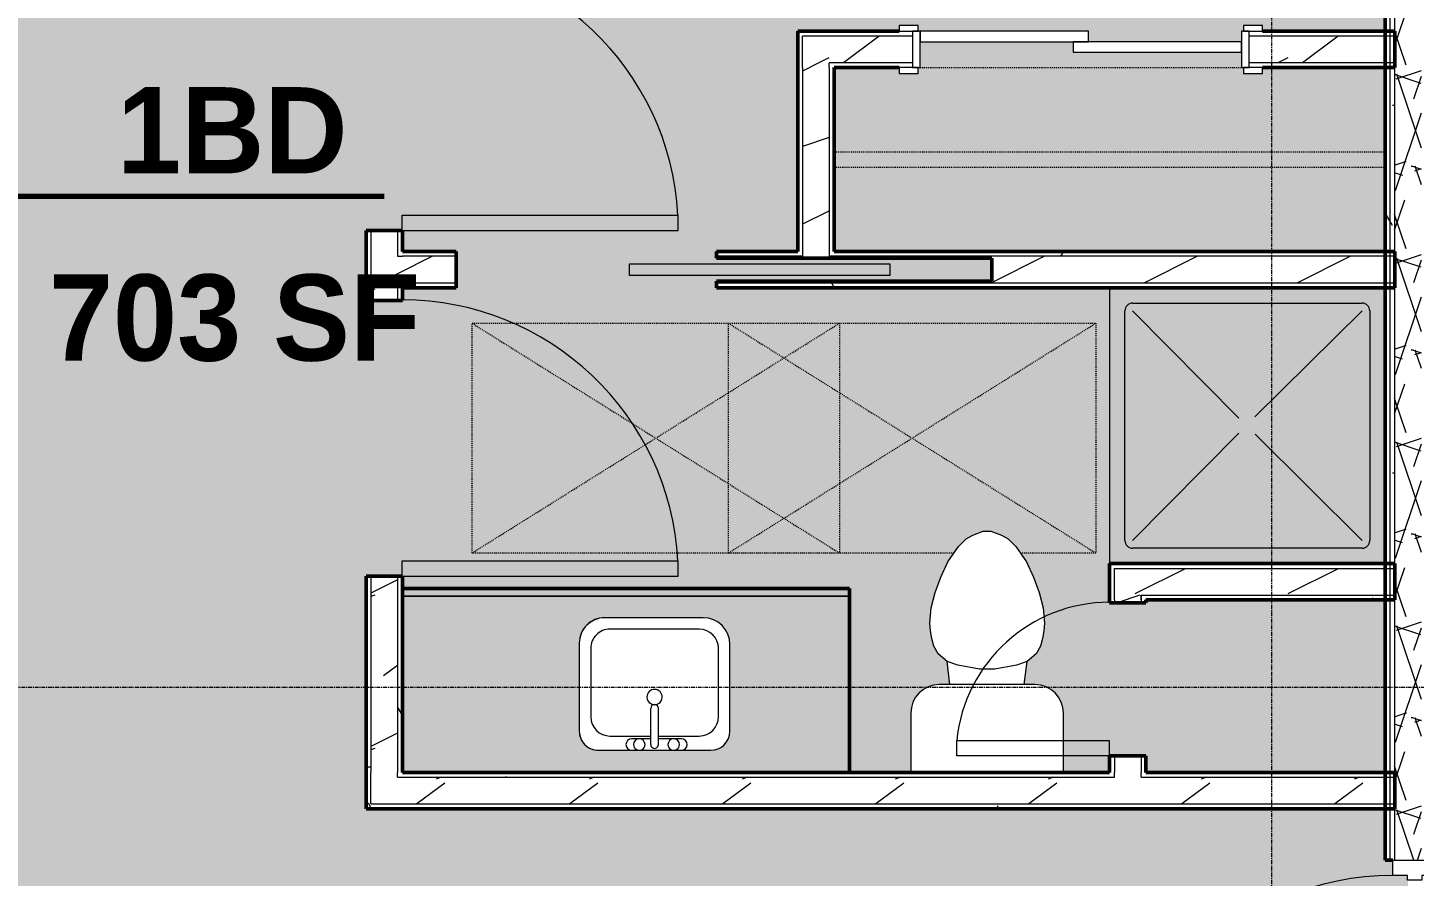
# Model space of a CAD drawing. Header units: inches. Extents: x -4294 to -464, y 9706 to 12475.
# Drawn here: x -3643.9 to -3462.7, y 11822.5 to 11933.3 of the extents above; entities that cross this region are included whole.
import ezdxf

# ---------------------------------------------------------------- set-up
doc = ezdxf.new("R2010")
doc.units = ezdxf.units.IN
doc.header["$MEASUREMENT"] = 0
doc.linetypes.add('Dash', pattern=[0.25, 0.125, -0.125])
doc.linetypes.add('Grid Line 1_2_', pattern=[0.875, 0.5, -0.125, 0.125, -0.125])
for name, color, linetype, lineweight in [('0-1', 7, 'Continuous', 5), ('0-3', 90, 'Continuous', 13), ('A-ANNO-DIMS', 211, 'Continuous', 9), ('A-ANNO-DIMS-120', 211, 'Continuous', 9), ('A-AREA-2', 170, 'Continuous', 70), ('A-AREA-IDEN', 2, 'Continuous', 9), ('A-AREA-PATT-6', 41, 'Continuous', 9), ('A-DOOR', 31, 'Continuous', 13), ('A-DOOR-1', 7, 'Continuous', 9), ('A-DOOR-2', 130, 'Continuous', 20), ('A-DOOR-8', 31, 'Continuous', 9), ('A-DOOR-9', 31, 'Continuous', 20), ('A-DOOR-FRAM', 31, 'Continuous', 20), ('A-DOOR-FRAM-1', 130, 'Continuous', 20), ('A-GENM-HDLN-1', 7, 'Dash', 9), ('A-WALL', 113, 'Continuous', 13), ('A-WALL-3', 250, 'Continuous', 50), ('A-WALL-4', 90, 'Continuous', 13), ('A-WALL-PATT-1', 7, 'Continuous', 9), ('A-WALL-PATT-2', 8, 'Continuous', 9), ('A-WALL-PATT-5', 111, 'Continuous', 9), ('I-WALL-2', 2, 'Continuous', 50), ('P-SANR-FIXT-1', 7, 'Continuous', 9), ('Q-CASE-1', 53, 'Continuous', 9), ('Q-CASE-2', 250, 'Continuous', 50), ('Q-CASE-3', 7, 'Continuous', 9), ('Q-CASE-HDLN-1', 7, 'Dash', 9), ('S-GRID-1', 1, 'Grid Line 1_2_', 9)]:
    doc.layers.add(name, color=color, linetype=linetype, lineweight=lineweight)
doc.styles.add('Century Gothic', font='ufonts.com_century-gothic.ttf', dxfattribs={"height": 11.25})
doc.styles.add('Century Gothic_B', font='GOTHICB.TTF', dxfattribs={"height": 11.25})
doc.dimstyles.new('OD__1_8__Tol__', dxfattribs={"dimscale": 12, "dimtxt": 11.746893, "dimasz": 1.25, "dimexe": 0.9375, "dimexo": 0.625, "dimgap": 0.15625, "dimtad": 1, "dimdec": 3, "dimrnd": 0.125, "dimzin": 3, "dimdsep": 46, "dimlunit": 4, "dimtxsty": 'Century Gothic', "dimblk1": 'OBLIQUE', "dimblk2": 'OBLIQUE', "dimsah": 1, "dimcen": 0.09, "dimdle": 0.9375, "dimazin": 0, "dimtfac": 1, "dimtdec": 4, "dimtix": 1, "dimtmove": 0, "dimatfit": 3, "dimfxl": 1, "dimtvp": 1, "dimtfill": 1, "dimfrac": 2, "dimtolj": 1, "dimtzin": 0, "dimarcsym": 2})
pattern_1 = [(0, (0, 0), (38.4, 9.6), [1.584, -27.216, 1.584, -27.216, -153.6]), (0, (0, 0), (38.4, 9.6), [-57.6, 1.584, -56.016, 1.584, -27.216, -67.2]), (0, (0, 0), (38.4, 9.6), [-144, 1.584, -17.616, 1.584, -46.416]), (120, (14.4, 4.8), (-27.513844, 28.4553755), [1.584, -27.216, 1.584, -27.216, -153.6]), (120, (14.4, 4.8), (-27.513844, 28.4553755), [-57.6, 1.584, -56.016, 1.584, -27.216, -67.2]), (120, (14.4, 4.8), (-27.513844, 28.4553755), [-144, 1.584, -17.616, 1.584, -46.416]), (240, (19.2, 24), (-10.886156, -38.0553755), [1.584, -27.216, 1.584, -27.216, -153.6]), (240, (19.2, 24), (-10.886156, -38.0553755), [-57.6, 1.584, -56.016, 1.584, -27.216, -67.2]), (240, (19.2, 24), (-10.886156, -38.0553755), [-144, 1.584, -17.616, 1.584, -46.416])]
pattern_2 = [(216.87, (7.997, 19.992), (59.9755286, 39.9843071), [9.996, -89.964]), (206.565, (19.992, 13.994), (-19.991807, -19.992219), [22.352, -22.352]), (198.435, (19.992, 3.998), (-39.983821, -19.991955), [12.644, -50.576])]
pattern_3 = [(161.57, (0.6, 0.6), (-4.80033747, -0.00041462), [0, -34.152, 3.792, 0]), (18.43, (-0.6, 0.6), (-4.80033747, 0.00041462), [0, -34.152, 3.792, 0]), (108.43, (0.6, 0.6), (2.39913218, -12.00105099), [11.382, -26.562]), (71.57, (-0.6, 0.6), (2.39913218, 12.00105099), [11.382, -26.562])]

# ---------------------------------------------------------------- blocks, each defined once
blk = doc.blocks.new('OD_CW_Closet - OD_CW_Closet-1929427-FLOOR PLAN - 1ST FLOOR')
at = {"layer": 'Q-CASE-HDLN-1'}
for p, q in [((0.74, -24), (0.74, 0)), ((0.74, 0), (9.24, 0)), ((11.99, 0), (53.99, 0)), ((56.74, 0), (72.74, 0)), ((72.74, 0), (72.74, -24)), ((0.74, -11), (72.74, -11)), ((0.74, -13), (72.74, -13)), ((72.74, -24), (0.74, -24))]:
    blk.add_line(p, q, dxfattribs=at)
blk = doc.blocks.new('FOLDING_SLIDING CLOSET - 42_ x 80_-1372832-FLOOR PLAN - 1ST FLOOR')
at = {"layer": 'A-DOOR-1'}
for p, q in [((-21.25, 3), (-23.75, 3)), ((-23.75, 3), (-23.75, 2.25)), ((-23.75, 2.25), (-21.25, 2.25)), ((-21.25, 2.25), (-21.25, 3)), ((23.75, 3), (21.25, 3)), ((21.25, 3), (21.25, 2.25)), ((21.25, 2.25), (23.75, 2.25)), ((23.75, 2.25), (23.75, 3)), ((-21.25, -2.5), (-23.75, -2.5)), ((-23.75, -2.5), (-23.75, -3.25)), ((-23.75, -3.25), (-21.25, -3.25)), ((-21.25, -3.25), (-21.25, -2.5)), ((23.75, -2.5), (21.25, -2.5)), ((21.25, -2.5), (21.25, -3.25)), ((21.25, -3.25), (23.75, -3.25)), ((23.75, -3.25), (23.75, -2.5))]:
    blk.add_line(p, q, dxfattribs=at)
at = {"layer": 'A-DOOR-2'}
for p, q in [((1, 2.25), (-21, 2.25)), ((-21, 2.25), (-21, 0.87)), ((1, 0.87), (1, 2.25)), ((-21, 0.87), (1, 0.87)), ((21, 0.87), (-1, 0.87)), ((-1, 0.87), (-1, -0.5)), ((21, -0.5), (21, 0.87)), ((-1, -0.5), (21, -0.5))]:
    blk.add_line(p, q, dxfattribs=at)
at = {"layer": 'A-DOOR-FRAM-1'}
for p, q in [((-21, 2.25), (-22, 2.25)), ((-22, 2.25), (-22, -2.5)), ((-21, -2.5), (-21, 2.25)), ((21, 2.25), (21, -2.5)), ((22, 2.25), (21, 2.25)), ((22, -2.5), (22, 2.25)), ((-22, -2.5), (-21, -2.5)), ((21, -2.5), (22, -2.5))]:
    blk.add_line(p, q, dxfattribs=at)
blk = doc.blocks.new('Single-Flush - 36_ x 84_-1372839-FLOOR PLAN - 1ST FLOOR')
at = {"layer": 'A-DOOR-1'}
blk.add_arc((18, 2.37), 36.07, 93.1789, 180, dxfattribs=at)
at = {"layer": 'A-DOOR-2'}
for p, q in [((16, 2.37), (16, 38.39)), ((18, 38.39), (16, 38.39)), ((18, 2.37), (18, 38.39)), ((18, 2.37), (16, 2.37))]:
    blk.add_line(p, q, dxfattribs=at)
blk = doc.blocks.new('Pocket_Door_2385 - 34_ x 80_-1722096-FLOOR PLAN - 1ST FLOOR')
at = {"layer": 'A-DOOR-2'}
for p, q in [((-39.67, -0.75), (-39.67, 0.75)), ((-39.67, 0.75), (-5.67, 0.75)), ((-5.67, 0.75), (-5.67, -0.75)), ((-5.67, -0.75), (-39.67, -0.75))]:
    blk.add_line(p, q, dxfattribs=at)
blk = doc.blocks.new('M_Sink Vanity-Square - 500 x 440mm-1352614-FLOOR PLAN - 1ST FLOOR')
at = {"layer": 'P-SANR-FIXT-1'}
for p, q in [((7.96, 7.09), (-6.72, 7.09)), ((7.96, 7.09), (-6.72, 7.09)), ((3.62, 7.09), (-2.88, 7.09)), ((-2.88, 5.59), (0.12, 5.59)), ((0.12, 6.33), (0.12, 1.59)), ((1.12, 6.33), (1.12, 1.59)), ((1.12, 5.59), (3.62, 5.59)), ((-9.22, 4.59), (-9.22, -6.73)), ((-9.22, 4.59), (-9.22, -6.73)), ((0.12, 5.22), (-5.22, 5.22)), ((6.46, 5.22), (1.12, 5.22)), ((10.46, -6.91), (10.46, 4.59)), ((10.46, -6.91), (10.46, 4.59)), ((-7.72, 2.72), (-7.72, -6.23)), ((8.96, -6.23), (8.96, 2.72)), ((-5.22, -8.73), (6.46, -8.73)), ((-5.72, -10.23), (7.14, -10.23)), ((-5.72, -10.23), (7.14, -10.23))]:
    blk.add_line(p, q, dxfattribs=at)
for centre, radius, start, end in [((-6.72, 4.59), 2.5, 90, 180), ((-6.72, 4.59), 2.5, 90, 180), ((-2.88, 6.34), 0.75, 90, 270), ((-1.88, 6.34), 0.75, 360, 180), ((-1.88, 6.34), 0.75, 180, 0), ((0.62, 6.33), 0.5, 360, 180), ((2.62, 6.34), 0.75, 360, 180), ((2.62, 6.34), 0.75, 180, 360), ((3.62, 6.34), 0.75, 270, 90), ((7.96, 4.59), 2.5, 0, 90), ((7.96, 4.59), 2.5, 360, 90), ((-5.22, 2.72), 2.5, 90, 180), ((6.46, 2.72), 2.5, 0, 90), ((0.62, 0.13), 1, 360, 180), ((0.62, 0.13), 1, 180, 0), ((0.62, 1.59), 0.5, 180, 0), ((-5.72, -6.73), 3.5, 180, 270), ((-5.72, -6.73), 3.5, 180, 270), ((-5.22, -6.23), 2.5, 180, 270), ((6.46, -6.23), 2.5, 270, 0), ((7.14, -6.91), 3.32, 270, 360), ((7.14, -6.91), 3.32, 270, 0)]:
    blk.add_arc(centre, radius, start, end, dxfattribs=at)
blk = doc.blocks.new('Toilet-Domestic-3D - Toilet-Domestic-3D-V70-FLOOR PLAN - 1ST FLOOR')
at = {"layer": 'P-SANR-FIXT-1'}
for p, q in [((-3.74, 10), (-2.74, 11)), ((-2.74, 11), (-1.87, 11.5)), ((-1.87, 11.5), (-0.5, 12)), ((-0.5, 12), (0.5, 12)), ((0.5, 12), (1.87, 11.5)), ((1.87, 11.5), (2.74, 11)), ((2.74, 11), (3.74, 10)), ((-5.13, 8), (-3.74, 10)), ((3.74, 10), (5.13, 8)), ((-6.06, 6), (-5.13, 8)), ((5.13, 8), (6.06, 6)), ((-6.79, 4), (-6.06, 6)), ((6.06, 6), (6.79, 4)), ((-7.33, 1.99), (-6.79, 4)), ((6.79, 4), (7.33, 1.99)), ((-7.5, 0), (-7.33, 1.99)), ((7.33, 1.99), (7.5, 0)), ((-7.41, -1), (-7.5, 0)), ((-7.24, -2), (-7.41, -1)), ((7.41, -1), (7.24, -2)), ((7.5, 0), (7.41, -1)), ((-6.97, -3), (-7.24, -2)), ((-6.4, -4), (-6.97, -3)), ((6.97, -3), (6.4, -4)), ((7.24, -2), (6.97, -3)), ((-5.21, -5), (-6.4, -4)), ((-3.84, -5.5), (-5.21, -5)), ((-4.86, -8.02), (-5.21, -5)), ((5.21, -5), (3.84, -5.5)), ((4.86, -8.02), (5.21, -5)), ((6.4, -4), (5.21, -5)), ((-1, -6), (-3.84, -5.5)), ((1, -6), (-1, -6)), ((3.84, -5.5), (1, -6)), ((6.25, -8.02), (-6.25, -8.02)), ((-9.98, -11.75), (-9.98, -19.48)), ((9.98, -19.48), (9.98, -11.75))]:
    blk.add_line(p, q, dxfattribs=at)
for centre, start, end in [((-6.25, -11.75), 90, 180), ((6.25, -11.75), 0, 90)]:
    blk.add_arc(centre, 3.73, start, end, dxfattribs=at)
blk = doc.blocks.new('OD_CW_Base Cabinet - OD_CW_Base Cabinet-1913600-FLOOR PLAN - 1ST FLOOR')
at = {"layer": 'Q-CASE-1'}
blk.add_hatch(color=256, dxfattribs=at).paths.add_polyline_path([(35.63, -1), (59.14, -1), (59.14, 0), (0.74, 0), (0.74, -1)], flags=0)
h = blk.add_hatch(color=256, dxfattribs=at)
h.paths.add_polyline_path([(0.74, -24), (59.14, -24), (59.14, -1), (0.74, -1), (0.74, -21.13)], flags=0)
h.paths.add_polyline_path([(41.03, -21.13), (26.35, -21.13), (25.7, -21.04), (25.1, -20.79), (24.58, -20.39), (24.18, -19.88), (23.93, -19.27), (23.85, -18.63), (23.85, -7.12), (23.96, -6.26), (24.29, -5.46), (24.82, -4.77), (25.51, -4.25), (26.35, -3.91), (27.17, -3.8), (40.03, -3.8), (41.03, -3.96), (41.78, -4.27), (42.51, -4.83), (43.06, -5.55), (43.41, -6.4), (43.53, -7.3), (43.53, -18.63), (43.45, -19.27), (43.2, -19.88), (42.8, -20.39), (42.28, -20.79), (41.68, -21.04)], flags=0)
at = {"layer": 'Q-CASE-2'}
for p, q in [((0.74, 0), (59.14, 0)), ((59.14, 0), (59.14, -24))]:
    blk.add_line(p, q, dxfattribs=at)
at = {"layer": 'Q-CASE-3'}
for p, q in [((0.74, 0), (59.14, 0)), ((59.14, -1), (0.74, -1)), ((0.74, -1), (59.14, -1)), ((59.14, 0), (59.14, -1)), ((59.14, -1), (59.14, -24))]:
    blk.add_line(p, q, dxfattribs=at)
blk = doc.blocks.new('Shower Base-3D - 36_ x 36_-1586087-FLOOR PLAN - 1ST FLOOR')
at = {"layer": 'P-SANR-FIXT-1'}
for p, q in [((-18, 18), (-18, -18)), ((-16, -15), (-16, 15)), ((-15, 16), (15, 16)), ((-1.12, 1), (-15, 15)), ((0.97, 1.14), (15, 15)), ((16, 15), (16, -15)), ((-1.13, -0.98), (-15, -15)), ((1.01, -1.11), (15, -15)), ((15, -16), (-15, -16))]:
    blk.add_line(p, q, dxfattribs=at)
for centre, start, end in [((-15, 15), 90, 180), ((15, 15), 360, 90), ((-15, -15), 180, 270), ((15, -15), 270, 0)]:
    blk.add_arc(centre, 1, start, end, dxfattribs=at)
blk = doc.blocks.new('Single-Flush - CLOSET-1720256-FLOOR PLAN - 1ST FLOOR')
at = {"layer": 'A-DOOR-1'}
blk.add_arc((10, -2.38), 20.07, 180, 264.2799, dxfattribs=at)
at = {"layer": 'A-DOOR-2'}
for p, q in [((8, -2.38), (8, -22.34)), ((10, -2.38), (8, -2.38)), ((10, -2.38), (10, -22.34)), ((10, -22.34), (8, -22.34))]:
    blk.add_line(p, q, dxfattribs=at)
blk = doc.blocks.new('ADA Clearances - 30_x48_-V71-FLOOR PLAN - 1ST FLOOR')
at = {"layer": 'A-GENM-HDLN-1'}
for p, q in [((15, 24), (-15, -24)), ((-15, 24), (15, -24)), ((-15, -5.48), (-15, 24)), ((-15, 24), (15, 24)), ((15, 24), (15, -24)), ((-15, -24), (-15, -14.12)), ((15, -24), (-15, -24))]:
    blk.add_line(p, q, dxfattribs=at)
blk = doc.blocks.new('ADA Clearances - 30_x48_-1721104-FLOOR PLAN - 1ST FLOOR')
at = {"layer": 'A-GENM-HDLN-1'}
for p, q in [((15, 24), (-15, -24)), ((-15, 24), (15, -24)), ((-15, -24), (-15, 24)), ((-15, 24), (15, 24)), ((15, 24), (15, -24)), ((15, -24), (-15, -24))]:
    blk.add_line(p, q, dxfattribs=at)
blk = doc.blocks.new('CTR - 1st Phase - Unit Layouts_rvt-1-FLOOR PLAN - 1ST FLOOR')
at = {"layer": 'A-WALL-PATT-1'}
h = blk.add_hatch(dxfattribs=at)
h.set_pattern_fill('FP_3', color=256, style=0, pattern_type=2)
h.set_pattern_definition(pattern_1)
h.paths.add_polyline_path([(-3599.67, 11831.99), (-3599.05, 11831.99), (-3599.05, 11861.74), (-3599.67, 11861.74), (-3599.67, 11831.99)], flags=0)
h.paths.add_polyline_path([(-3599.67, 11897.74), (-3599.05, 11897.74), (-3599.05, 11906.88), (-3599.67, 11906.88), (-3599.67, 11900)], flags=0)
h.paths.add_polyline_path([(-3599.05, 11942.88), (-3599.05, 11962.99), (-3599.67, 11962.99), (-3599.67, 11942.88)], flags=0)
h.paths.add_polyline_path([(-3599.67, 11966.49), (-3599.05, 11966.49), (-3599.05, 11972.69), (-3599.67, 11972.69), (-3599.67, 11967.11)], flags=0)
h.paths.add_polyline_path([(-3599.67, 12034.69), (-3599.05, 12034.69), (-3599.05, 12045.94), (-3599.67, 12045.94), (-3599.67, 12036.44)], flags=0)
h.paths.add_polyline_path([(-3599.05, 12049.44), (-3599.06, 12080.06), (-3599.67, 12080.06), (-3599.67, 12049.44)], flags=0)
h = blk.add_hatch(dxfattribs=at)
h.set_pattern_fill('FP_3', color=256, style=0, pattern_type=2)
h.set_pattern_definition(pattern_1)
h.paths.add_polyline_path([(-3594.92, 11836.11), (-3594.92, 11861.74), (-3595.55, 11861.74), (-3595.55, 11836.11)], flags=0)
h.paths.add_polyline_path([(-3595.55, 11897.74), (-3594.92, 11897.74), (-3594.92, 11900), (-3595.55, 11900), (-3595.55, 11899.38)], flags=0)
h.paths.add_polyline_path([(-3595.55, 11903.5), (-3594.92, 11903.5), (-3594.92, 11906.88), (-3595.55, 11906.88), (-3595.55, 11904.13)], flags=0)
h.paths.add_polyline_path([(-3594.92, 11942.88), (-3594.92, 11972.69), (-3595.55, 11972.69), (-3595.55, 11942.88)], flags=0)
h.paths.add_polyline_path([(-3594.92, 12034.69), (-3594.92, 12080.06), (-3595.55, 12080.06), (-3595.55, 12034.69)], flags=0)
h = blk.add_hatch(dxfattribs=at)
h.set_pattern_fill('FP_3', color=256, style=0, pattern_type=2)
h.set_pattern_definition(pattern_1)
h.paths.add_polyline_path([(-3543.27, 11932.25), (-3528.27, 11932.25), (-3528.27, 11932.88), (-3543.27, 11932.88)], flags=0)
h.paths.add_polyline_path([(-3482.52, 11932.25), (-3466.52, 11932.29), (-3466.52, 11932.88), (-3484.27, 11932.88), (-3484.27, 11932.25)], flags=0)
h = blk.add_hatch(dxfattribs=at)
h.set_pattern_fill('FP_3', color=256, style=0, pattern_type=2)
h.set_pattern_definition(pattern_1)
h.paths.add_polyline_path([(-3594.92, 11903.5), (-3587.9, 11903.5), (-3587.9, 11904.13), (-3594.92, 11904.13)], flags=0)
h.paths.add_polyline_path([(-3539.15, 11903.5), (-3466.52, 11903.51), (-3466.52, 11904.13), (-3539.15, 11904.13)], flags=0)
h.paths.add_polyline_path([(-3542.65, 11903.5), (-3542.65, 11904.13), (-3553.9, 11904.13), (-3553.9, 11903.5), (-3543.27, 11903.5)], flags=0)
h = blk.add_hatch(dxfattribs=at)
h.set_pattern_fill('FP_3', color=256, style=0, pattern_type=2)
h.set_pattern_definition(pattern_1)
h.paths.add_polyline_path([(-3594.92, 11899.38), (-3587.9, 11899.38), (-3587.9, 11900), (-3594.92, 11900)], flags=0)
h.paths.add_polyline_path([(-3466.52, 11899.38), (-3466.52, 11900), (-3553.9, 11900), (-3553.9, 11899.38), (-3477.34, 11899.38)], flags=0)
h = blk.add_hatch(dxfattribs=at)
h.set_pattern_fill('FP_3', color=256, style=0, pattern_type=2)
h.set_pattern_definition(pattern_1)
h.paths.add_polyline_path([(-3497.77, 11858.63), (-3466.52, 11858.63), (-3466.52, 11859.25), (-3498.4, 11859.25), (-3498.4, 11858.63)], flags=0)
h = blk.add_hatch(dxfattribs=at)
h.set_pattern_fill('FP_3', color=256, style=0, pattern_type=2)
h.set_pattern_definition(pattern_1)
h.paths.add_polyline_path([(-3465.27, 11835.49), (-3465.27, 11836.11), (-3498.4, 11836.11), (-3498.4, 11835.49), (-3465.9, 11835.49)], flags=0)
h.paths.add_polyline_path([(-3595.55, 11835.49), (-3501.9, 11835.49), (-3501.9, 11836.11), (-3595.55, 11836.11)], flags=0)
h = blk.add_hatch(dxfattribs=at)
h.set_pattern_fill('FP_3', color=256, style=0, pattern_type=2)
h.set_pattern_definition(pattern_1)
h.paths.add_polyline_path([(-3465.27, 11831.36), (-3465.27, 11831.99), (-3599.67, 11831.99), (-3599.67, 11831.36), (-3477.34, 11831.36)], flags=0)
at = {"layer": 'A-WALL-PATT-2'}
h = blk.add_hatch(dxfattribs=at)
h.set_pattern_fill('FP_7', color=256, style=0, pattern_type=2)
h.set_pattern_definition(pattern_2)
h.paths.add_polyline_path([(-3599.03, 11835.49), (-3595.55, 11835.49), (-3595.55, 11861.74), (-3599.05, 11861.74), (-3599.05, 11835.49)], flags=0)
h.paths.add_polyline_path([(-3599.05, 11897.74), (-3595.55, 11897.74), (-3595.55, 11906.88), (-3599.05, 11906.88)], flags=0)
h.paths.add_polyline_path([(-3595.55, 11942.88), (-3595.55, 11972.69), (-3599.05, 11972.69), (-3599.05, 11942.88)], flags=0)
h.paths.add_polyline_path([(-3595.55, 12034.69), (-3595.55, 12080.69), (-3599.05, 12080.69), (-3599.05, 12034.69)], flags=0)
h = blk.add_hatch(dxfattribs=at)
h.set_pattern_fill('FP_7', color=256, style=0, pattern_type=2)
h.set_pattern_definition(pattern_2)
h.paths.add_polyline_path([(-3528.27, 11928.75), (-3528.27, 11932.25), (-3542.65, 11932.25), (-3542.65, 11928.75), (-3539.15, 11928.75)], flags=0)
h.paths.add_polyline_path([(-3477.34, 11928.75), (-3466.52, 11928.75), (-3466.52, 11932.25), (-3484.27, 11932.25), (-3484.27, 11928.75)], flags=0)
h = blk.add_hatch(dxfattribs=at)
h.set_pattern_fill('FP_7', color=256, style=0, pattern_type=2)
h.set_pattern_definition(pattern_2)
h.paths.add_polyline_path([(-3539.15, 11903.5), (-3539.15, 11928.75), (-3542.65, 11928.75), (-3542.65, 11903.5)], flags=0)
h = blk.add_hatch(dxfattribs=at)
h.set_pattern_fill('FP_7', color=256, style=0, pattern_type=2)
h.set_pattern_definition(pattern_2)
h.paths.add_polyline_path([(-3595.55, 11900), (-3587.9, 11900), (-3587.9, 11903.5), (-3595.55, 11903.5)], flags=0)
h.paths.add_polyline_path([(-3504.9, 11900), (-3465.27, 11900), (-3465.27, 11903.5), (-3467.11, 11903.5), (-3553.9, 11903.5), (-3553.9, 11903.25), (-3517.9, 11903.25), (-3517.9, 11900.25), (-3553.9, 11900.25), (-3553.9, 11900), (-3517.9, 11900)], flags=0)
h = blk.add_hatch(dxfattribs=at)
h.set_pattern_fill('FP_7', color=256, style=0, pattern_type=2)
h.set_pattern_definition(pattern_2)
h.paths.add_polyline_path([(-3498.4, 11859.25), (-3466.52, 11859.25), (-3466.52, 11862.75), (-3501.9, 11862.75), (-3501.9, 11859.25)], flags=0)
h = blk.add_hatch(dxfattribs=at)
h.set_pattern_fill('FP_7', color=256, style=0, pattern_type=2)
h.set_pattern_definition(pattern_2)
h.paths.add_polyline_path([(-3501.9, 11835.49), (-3498.4, 11835.49), (-3498.4, 11838.25), (-3501.9, 11838.25), (-3501.9, 11835.86)], flags=0)
h.paths.add_polyline_path([(-3501.72, 11858.25), (-3498.4, 11858.25), (-3498.4, 11859.25), (-3501.9, 11859.25), (-3501.9, 11858.25)], flags=0)
h = blk.add_hatch(dxfattribs=at)
h.set_pattern_fill('FP_7', color=256, style=0, pattern_type=2)
h.set_pattern_definition(pattern_2)
h.paths.add_polyline_path([(-3477.34, 11831.99), (-3465.27, 11831.99), (-3465.27, 11835.49), (-3599.05, 11835.47), (-3599.05, 11831.99), (-3504.9, 11831.99)], flags=0)
at = {"layer": 'A-AREA-2'}
blk.add_line((-3647.3, 11911.36), (-3597.3, 11911.36), dxfattribs=at)
at = {"layer": 'A-WALL-3'}
for p, q in [((-3530.02, 11932.88), (-3543.27, 11932.88)), ((-3543.27, 11932.88), (-3543.27, 11932.25)), ((-3543.27, 11932.25), (-3543.27, 11928.13)), ((-3465.27, 11932.88), (-3482.52, 11932.88)), ((-3465.27, 11928.13), (-3465.27, 11932.88)), ((-3543.27, 11928.13), (-3543.27, 11904.13)), ((-3538.52, 11928.13), (-3530.02, 11928.13)), ((-3538.52, 11904.13), (-3538.52, 11928.13)), ((-3482.52, 11928.13), (-3465.27, 11928.13)), ((-3594.92, 11906.88), (-3599.67, 11906.88)), ((-3599.67, 11906.88), (-3599.67, 11897.74)), ((-3594.92, 11904.13), (-3594.92, 11906.88)), ((-3587.9, 11904.13), (-3594.92, 11904.13)), ((-3587.9, 11899.38), (-3587.9, 11904.13)), ((-3543.27, 11904.13), (-3553.9, 11904.13)), ((-3553.9, 11904.13), (-3553.9, 11903.25)), ((-3553.9, 11903.25), (-3517.9, 11903.25)), ((-3465.27, 11904.13), (-3538.52, 11904.13)), ((-3517.9, 11903.25), (-3517.9, 11900.25)), ((-3465.27, 11899.38), (-3465.27, 11904.13)), ((-3594.92, 11897.74), (-3594.92, 11899.38)), ((-3594.92, 11899.38), (-3587.9, 11899.38)), ((-3517.9, 11900.25), (-3553.9, 11900.25)), ((-3553.9, 11900.25), (-3553.9, 11899.38)), ((-3553.9, 11899.38), (-3465.27, 11899.38)), ((-3599.67, 11897.74), (-3594.92, 11897.74)), ((-3465.27, 11863.38), (-3502.52, 11863.38)), ((-3502.52, 11863.38), (-3502.52, 11862.75)), ((-3502.52, 11862.75), (-3502.52, 11858.63)), ((-3465.27, 11858.63), (-3465.27, 11863.38)), ((-3594.92, 11861.74), (-3599.67, 11861.74)), ((-3599.67, 11861.74), (-3599.67, 11836.11)), ((-3594.92, 11836.11), (-3594.92, 11861.74)), ((-3502.52, 11858.63), (-3502.52, 11858.25)), ((-3502.52, 11858.25), (-3497.77, 11858.25)), ((-3497.77, 11858.63), (-3465.27, 11858.63)), ((-3497.77, 11858.25), (-3497.77, 11858.63)), ((-3497.77, 11838.25), (-3502.52, 11838.25)), ((-3502.52, 11838.25), (-3502.52, 11836.11)), ((-3497.77, 11836.11), (-3497.77, 11838.25)), ((-3599.67, 11836.11), (-3599.67, 11831.99)), ((-3502.52, 11836.11), (-3594.92, 11836.11)), ((-3465.27, 11836.11), (-3497.77, 11836.11)), ((-3465.27, 11831.36), (-3465.27, 11836.11)), ((-3599.67, 11831.99), (-3599.67, 11831.36)), ((-3599.67, 11831.36), (-3465.27, 11831.36))]:
    blk.add_line(p, q, dxfattribs=at)
at = {"layer": 'A-WALL-4'}
for p, q in [((-3528.27, 11932.25), (-3542.65, 11932.25)), ((-3542.65, 11928.75), (-3542.65, 11932.25)), ((-3465.27, 11932.25), (-3484.27, 11932.25)), ((-3542.65, 11928.13), (-3542.65, 11928.75)), ((-3542.65, 11928.13), (-3542.65, 11904.13)), ((-3528.27, 11928.75), (-3539.15, 11928.75)), ((-3539.15, 11928.13), (-3539.15, 11928.75)), ((-3539.15, 11928.13), (-3539.15, 11904.13)), ((-3465.27, 11928.75), (-3484.27, 11928.75)), ((-3599.05, 11906.88), (-3599.05, 11897.74)), ((-3595.55, 11906.88), (-3595.55, 11903.5)), ((-3595.55, 11903.5), (-3594.92, 11903.5)), ((-3587.9, 11903.5), (-3594.92, 11903.5)), ((-3542.65, 11903.5), (-3553.9, 11903.5)), ((-3542.65, 11904.13), (-3542.65, 11903.5)), ((-3539.15, 11904.13), (-3539.15, 11903.5)), ((-3465.27, 11903.5), (-3539.15, 11903.5)), ((-3595.55, 11900), (-3595.55, 11897.74)), ((-3595.55, 11900), (-3594.92, 11900)), ((-3587.9, 11900), (-3594.92, 11900)), ((-3465.27, 11900), (-3553.9, 11900)), ((-3501.9, 11862.75), (-3465.27, 11862.75)), ((-3501.9, 11859.25), (-3501.9, 11862.75)), ((-3599.05, 11861.74), (-3599.05, 11836.11)), ((-3595.55, 11861.74), (-3595.55, 11836.11)), ((-3501.9, 11858.63), (-3501.9, 11859.25)), ((-3498.4, 11859.25), (-3498.4, 11858.63)), ((-3498.4, 11859.25), (-3465.27, 11859.25)), ((-3498.4, 11858.63), (-3498.4, 11859.25)), ((-3501.9, 11858.63), (-3501.9, 11858.25)), ((-3498.4, 11858.63), (-3498.4, 11858.25)), ((-3501.9, 11838.25), (-3501.9, 11836.11)), ((-3498.4, 11838.25), (-3498.4, 11836.11)), ((-3599.05, 11835.49), (-3599.05, 11836.11)), ((-3599.05, 11831.99), (-3599.05, 11835.49)), ((-3595.55, 11835.49), (-3595.55, 11836.11)), ((-3595.55, 11835.49), (-3501.9, 11835.49)), ((-3501.9, 11835.49), (-3501.9, 11836.11)), ((-3498.4, 11835.49), (-3498.4, 11836.11)), ((-3498.4, 11835.49), (-3465.27, 11835.49)), ((-3599.05, 11831.99), (-3465.27, 11831.99))]:
    blk.add_line(p, q, dxfattribs=at)
at = {"layer": '0-3'}
for name, p, rotation in [('Single-Flush - 36_ x 84_-1372839-FLOOR PLAN - 1ST FLOOR', (-3597.3, 11924.88), 270), ('Pocket_Door_2385 - 34_ x 80_-1722096-FLOOR PLAN - 1ST FLOOR', (-3570.9, 11901.75), 180), ('Single-Flush - 36_ x 84_-1372839-FLOOR PLAN - 1ST FLOOR', (-3597.3, 11879.74), 270), ('ADA Clearances - 30_x48_-1721104-FLOOR PLAN - 1ST FLOOR', (-3561.82, 11879.75), 89.9999999999678), ('ADA Clearances - 30_x48_-V71-FLOOR PLAN - 1ST FLOOR', (-3528.32, 11879.75), 89.9999999999678), ('Single-Flush - CLOSET-1720256-FLOOR PLAN - 1ST FLOOR', (-3500.15, 11848.25), 269.9999999999703), ('M_Sink Vanity-Square - 500 x 440mm-1352614-FLOOR PLAN - 1ST FLOOR', (-3561.35, 11846.08), 180)]:
    blk.add_blockref(name, p, dxfattribs=dict(at, rotation=rotation))
for name, p in [('FOLDING_SLIDING CLOSET - 42_ x 80_-1372832-FLOOR PLAN - 1ST FLOOR', (-3506.27, 11930.63)), ('OD_CW_Closet - OD_CW_Closet-1929427-FLOOR PLAN - 1ST FLOOR', (-3539.26, 11928.13)), ('Shower Base-3D - 36_ x 36_-1586087-FLOOR PLAN - 1ST FLOOR', (-3484.52, 11881.38)), ('Toilet-Domestic-3D - Toilet-Domestic-3D-V70-FLOOR PLAN - 1ST FLOOR', (-3518.52, 11855.59)), ('OD_CW_Base Cabinet - OD_CW_Base Cabinet-1913600-FLOOR PLAN - 1ST FLOOR', (-3595.66, 11860.11))]:
    blk.add_blockref(name, p, dxfattribs=at)
blk = doc.blocks.new('CTR - 1st Phase - Shell_rvt-1-FLOOR PLAN - 1ST FLOOR')
at = {"layer": 'S-GRID-1'}
for p, q in [((-3481.32, 9836.18), (-3481.32, 12413.74)), ((-464.45, 11847.19), (-4232.19, 11847.19))]:
    blk.add_line(p, q, dxfattribs=at)
blk = doc.blocks.new('HOLLOW METAL - UNIT DOOR-1758958-FLOOR PLAN - 1ST FLOOR')
at = {"layer": 'A-DOOR-8'}
blk.add_arc((18, -2.25), 36, 180, 270, dxfattribs=at)
at = {"layer": 'A-DOOR-9'}
for p, q in [((16.25, -2.25), (18, -2.25)), ((16.25, -38.25), (16.25, -2.25)), ((18, -2.25), (18, -38.25)), ((18, -38.25), (16.25, -38.25))]:
    blk.add_line(p, q, dxfattribs=at)
at = {"layer": 'A-DOOR-FRAM'}
for p, q in [((-20, 3.5), (-18, 3.5)), ((-20, -2.25), (-20, 3.5)), ((-18, 3.5), (-18, 1.5625)), ((18, 3.5), (20, 3.5)), ((18, 1.5625), (18, 3.5)), ((20, 3.5), (20, -2.25)), ((-18, 1.5625), (-17.375, 1.5625)), ((-17.375, 1.5625), (-17.375, -0.3125)), ((17.375, 1.5625), (18, 1.5625)), ((17.375, -0.3125), (17.375, 1.5625)), ((-18, -0.3125), (-18, -2.25)), ((-17.375, -0.3125), (-18, -0.3125)), ((18, -0.3125), (17.375, -0.3125)), ((18, -2.25), (18, -0.3125)), ((-18, -2.25), (-20, -2.25)), ((20, -2.25), (18, -2.25))]:
    blk.add_line(p, q, dxfattribs=at)
blk = doc.blocks.new('DIMBLOCK30-FLOOR PLAN - 1ST FLOOR')
at = {"layer": 'A-ANNO-DIMS-120'}
for p, q in [((-4038.48, 11778.99), (-4038.48, 12097.44)), ((-2525.91, 12086.19), (-4049.73, 12086.19)), ((-4038.48, 12086.19), (-2525.91, 12086.19)), ((-3756.41, 11778.99), (-4049.73, 11778.99)), ((-4038.48, 11778.99), (-3756.41, 11778.99))]:
    blk.add_line(p, q, dxfattribs=at)
at = {"layer": 'A-ANNO-DIMS-120', "lineweight": 50}
for p, q in [((-4038.48, 12086.19), (-4045.98, 12093.69)), ((-4038.48, 12086.19), (-4030.98, 12078.69)), ((-4038.48, 11778.99), (-4045.98, 11786.49)), ((-4038.48, 11778.99), (-4030.98, 11771.49))]:
    blk.add_line(p, q, dxfattribs=at)
at = {"layer": 'A-ANNO-DIMS-120', "color": 0, "insert": (-4054.78, 11894.18), "char_height": 11.25, "width": 92.1851, "attachment_point": 1, "rotation": 90, "line_spacing_factor": 0.984502, "style": 'Century Gothic', "bg_fill": 3, "box_fill_scale": 1.25, "bg_fill_color": 256, "bg_fill_true_color": 13158600, "bg_fill_transparency": 0}
blk.add_mtext('25\' - 7 1/4"', dxfattribs=at)
blk = doc.blocks.new('_Oblique')
at = {"color": 0, "linetype": 'ByBlock', "lineweight": -2}
blk.add_line((-0.5, -0.5), (0.5, 0.5), dxfattribs=at)

msp = doc.modelspace()

# ---------------------------------------------------------------- hatches: boundary and pattern name
at = {"layer": 'A-AREA-PATT-6'}
h = msp.add_hatch(color=256, dxfattribs=at)
h.paths.add_polyline_path([(-3465.5237, 11786.6519), (-3501.5237, 11786.6519), (-3501.5237, 11788.4019), (-3465.5237, 11788.4019)], flags=0)
h.paths.add_polyline_path([(-3501.5237, 11783.3644), (-3466.5237, 11783.3644), (-3466.5237, 11784.6519), (-3465.5237, 11784.6519), (-3465.5237, 11786.6519), (-3463.5862, 11786.6519), (-3463.5862, 11787.2769), (-3463.5237, 11787.2769), (-3463.5237, 11822.0269), (-3463.5862, 11822.0269), (-3463.5862, 11822.6519), (-3465.5237, 11822.6519), (-3465.5237, 11824.6519), (-3466.5237, 11824.6519), (-3466.5237, 11831.3644), (-3599.6737, 11831.3644), (-3599.6737, 11861.7394), (-3594.9237, 11861.7394), (-3594.9237, 11860.1144), (-3536.5237, 11860.1144), (-3536.5237, 11836.1144), (-3528.5, 11836.1144), (-3528.5, 11843.8406), (-3528.373, 11844.805), (-3528.0007, 11845.7037), (-3527.4086, 11846.4755), (-3526.6368, 11847.0676), (-3525.7382, 11847.4399), (-3524.6974, 11847.5668), (-3523.3854, 11847.5668), (-3523.7331, 11850.5906), (-3524.9249, 11851.5906), (-3525.4916, 11852.5906), (-3525.8494, 11854.1001), (-3525.9366, 11854.5944), (-3526.0237, 11855.5906), (-3525.8494, 11857.583), (-3525.3115, 11859.5906), (-3524.5835, 11861.5906), (-3523.6509, 11863.5906), (-3522.2635, 11865.5906), (-3521.2635, 11866.5906), (-3520.3975, 11867.0906), (-3519.0237, 11867.5906), (-3517.8987, 11867.5451), (-3516.65, 11867.0906), (-3515.784, 11866.5906), (-3514.784, 11865.5906), (-3513.3965, 11863.5906), (-3512.2491, 11861.0003), (-3511.736, 11859.5906), (-3511.198, 11857.583), (-3511.0237, 11855.5906), (-3511.198, 11854.1001), (-3511.2879, 11853.5906), (-3511.5558, 11852.5906), (-3512.1226, 11851.5906), (-3513.3144, 11850.5906), (-3513.6621, 11847.5668), (-3512.2737, 11847.5668), (-3511.3093, 11847.4399), (-3510.4106, 11847.0676), (-3509.6389, 11846.4755), (-3509.0467, 11845.7037), (-3508.6745, 11844.805), (-3508.5475, 11843.8406), (-3508.5475, 11836.1144), (-3502.5237, 11836.1144), (-3502.5237, 11838.2503), (-3497.7737, 11838.2503), (-3497.7737, 11836.1144), (-3466.5237, 11836.1144), (-3466.5237, 11858.6253), (-3497.7737, 11858.6253), (-3497.7737, 11858.2503), (-3502.5237, 11858.2503), (-3502.5237, 11863.3753), (-3466.5237, 11863.3753), (-3466.5237, 11899.3753), (-3553.8987, 11899.3753), (-3553.8987, 11900.2503), (-3517.8987, 11900.2503), (-3517.8987, 11903.2503), (-3553.8987, 11903.2503), (-3553.8987, 11904.1253), (-3543.2737, 11904.1253), (-3543.2737, 11932.8753), (-3530.0237, 11932.8753), (-3530.0237, 11933.6253), (-3527.5237, 11933.6253), (-3527.5237, 11932.8753), (-3505.2737, 11932.8753), (-3505.2737, 11931.5003), (-3485.2737, 11931.5003), (-3485.2737, 11932.8753), (-3485.0237, 11932.8753), (-3485.0237, 11933.6253), (-3482.5237, 11933.6253), (-3482.5237, 11932.8753), (-3466.5237, 11932.8753), (-3466.5237, 11976.0644), (-3546.5237, 11976.0644), (-3546.5237, 12054.0644), (-3466.5237, 12054.0644), (-3466.5237, 12080.0644), (-3594.9237, 12080.0644), (-3594.9237, 12036.4394), (-3594.1737, 12036.4394), (-3594.1737, 12033.9394), (-3594.9237, 12033.9394), (-3594.9237, 12002.6894), (-3596.2987, 12002.6894), (-3596.2987, 11973.6894), (-3594.9237, 11973.6894), (-3594.9237, 11973.4394), (-3594.1737, 11973.4394), (-3594.1737, 11970.9394), (-3594.9237, 11970.9394), (-3594.9237, 11942.8753), (-3599.6737, 11942.8753), (-3599.6737, 11962.3644), (-3635.6737, 11962.3644), (-3635.6737, 12080.0644), (-3724.9732, 12080.0644), (-3724.9732, 12063.9394), (-3742.9732, 12063.9394), (-3742.9732, 12067.9394), (-3778.9732, 12067.9394), (-3778.9732, 12063.9394), (-3796.9732, 12063.9394), (-3796.9732, 12080.0644), (-3822.1987, 12080.0644), (-3822.1987, 11838.7394), (-3819.3237, 11838.7394), (-3819.3237, 11839.3644), (-3744.5362, 11839.3644), (-3744.5362, 11807.3644), (-3683.0487, 11807.3644), (-3683.0487, 11815.3644), (-3647.2987, 11815.3644), (-3647.2987, 11785.3644), (-3683.0487, 11785.3644), (-3683.0487, 11783.3644), (-3504.9016, 11783.3644)], flags=0)
h.paths.add_polyline_path([(-3755.8884, 11872.7802), (-3756.4789, 11872.7802), (-3756.4789, 11873.0302), (-3757.0695, 11873.0302), (-3757.0695, 11872.7802), (-3757.66, 11872.7802), (-3757.66, 11873.0302), (-3758.2506, 11873.0302), (-3758.2506, 11872.7802), (-3758.8411, 11872.7802), (-3758.8411, 11873.0302), (-3761.4643, 11873.0302), (-3761.4854, 11873.2802), (-3762.4136, 11873.3022), (-3762.4996, 11873.3378), (-3762.5572, 11873.477), (-3762.5572, 11875.3644), (-3774.1987, 11875.3644), (-3774.1987, 11911.3644), (-3758.9855, 11911.3644), (-3758.9855, 11921.8122), (-3742.4855, 11921.8122), (-3742.4855, 11911.3644), (-3730.9855, 11911.3644), (-3730.9855, 11921.8122), (-3714.4855, 11921.8122), (-3714.4855, 11911.3644), (-3702.9855, 11911.3644), (-3702.9855, 11921.8122), (-3686.4855, 11921.8122), (-3686.4855, 11911.3644), (-3674.9855, 11911.3644), (-3674.9855, 11921.8122), (-3658.4855, 11921.8122), (-3658.4855, 11911.3644), (-3647.2987, 11911.3644), (-3647.2987, 11875.3644), (-3738.5572, 11875.3644), (-3738.5572, 11873.477), (-3738.7541, 11873.2802), (-3739.6502, 11873.2802), (-3739.6502, 11873.0302), (-3743.4148, 11873.0302), (-3743.4148, 11872.7802), (-3745.3162, 11872.7802), (-3745.3162, 11873.0302), (-3754.7073, 11873.0302), (-3754.7073, 11872.7802), (-3755.2978, 11872.7802), (-3755.2978, 11873.0302), (-3755.8884, 11873.0302)], flags=0)
h.paths.add_polyline_path([(-3595.5487, 11897.7394), (-3599.6737, 11897.7394), (-3599.6737, 11906.8753), (-3594.9237, 11906.8753), (-3594.9237, 11904.1253), (-3587.8987, 11904.1253), (-3587.8987, 11899.3753), (-3594.9237, 11899.3753), (-3594.9237, 11897.7394)], flags=0)
h.paths.add_polyline_path([(-3538.5237, 11904.1253), (-3466.5237, 11904.1253), (-3466.5237, 11928.1253), (-3482.5237, 11928.1253), (-3482.5237, 11927.3753), (-3485.0237, 11927.3753), (-3485.0237, 11928.1253), (-3485.2737, 11928.1253), (-3485.2737, 11930.1253), (-3507.2737, 11930.1253), (-3507.2737, 11931.5003), (-3527.2737, 11931.5003), (-3527.2737, 11928.1253), (-3527.5237, 11928.1253), (-3527.5237, 11927.3753), (-3530.0237, 11927.3753), (-3530.0237, 11928.1253), (-3538.5237, 11928.1253), (-3538.5237, 11906.6586)], flags=0)
h.paths.add_polyline_path([(-3467.0237, 11956.1326), (-3485.0237, 11956.1326), (-3485.0237, 11974.1326), (-3467.0237, 11974.1326), (-3467.0237, 11956.3395)], flags=0)
h.paths.add_polyline_path([(-3630.9237, 11967.1144), (-3599.6737, 11967.1144), (-3599.6737, 11970.9394), (-3600.4237, 11970.9394), (-3600.4237, 11973.4394), (-3599.6737, 11973.4394), (-3599.6737, 11973.6894), (-3597.6737, 11973.6894), (-3597.6737, 12004.6894), (-3596.2987, 12004.6894), (-3596.2987, 12033.6894), (-3599.6737, 12033.6894), (-3599.6737, 12033.9394), (-3600.4237, 12033.9394), (-3600.4237, 12036.4394), (-3599.6737, 12036.4394), (-3599.6737, 12045.3144), (-3600.2987, 12045.3144), (-3600.2987, 12050.0644), (-3599.6737, 12050.0644), (-3599.6737, 12080.0644), (-3630.9237, 12080.0644), (-3630.9237, 12050.0644), (-3630.2987, 12050.0644), (-3630.2987, 12045.3144), (-3630.9237, 12045.3144), (-3630.9237, 11986.1435)], flags=0)
h.paths.add_polyline_path([(-3626.4237, 11975.1894), (-3626.4237, 12000.1894), (-3600.4237, 12000.1894), (-3600.4237, 11975.1894), (-3619.9237, 11975.1894)], flags=0)
h.paths.add_polyline_path([(-3722.4834, 11979.6644), (-3806.4834, 11979.6644), (-3806.4834, 12014.6644), (-3800.4834, 12014.6644), (-3800.4834, 12015.6644), (-3728.4834, 12015.6644), (-3728.4834, 12014.6644), (-3722.4834, 12014.6644), (-3722.4834, 11983.6644)], flags=0)
h.paths.add_polyline_path([(-3696.0308, 12018.9894), (-3712.4834, 12018.9894), (-3712.4834, 12024.9894), (-3713.4834, 12024.9894), (-3713.4834, 12060.9894), (-3712.4834, 12060.9894), (-3712.4834, 12066.9894), (-3677.4834, 12066.9894), (-3677.4834, 12018.9894), (-3695.8487, 12018.9894)], flags=0)
h.paths.add_polyline_path([(-3611.6394, 12052.5999), (-3611.6394, 12053.0999), (-3627.9107, 12053.0999), (-3627.9482, 12052.5999), (-3628.6352, 12052.5999), (-3628.6352, 12053.0999), (-3629.648, 12053.0999), (-3629.648, 12078.3499), (-3601.648, 12078.3499), (-3601.648, 12053.0999), (-3611.1565, 12053.0999), (-3611.1814, 12052.5999), (-3611.6145, 12052.5999)], flags=0)
h.paths.add_polyline_path([(-3467.0237, 12058.0644), (-3485.0237, 12058.0644), (-3485.0237, 12076.0644), (-3467.0237, 12076.0644)], flags=0)
at = {"layer": 'A-WALL-PATT-5'}
h = msp.add_hatch(dxfattribs=at)
h.set_pattern_fill('FP_3', color=256, style=0, pattern_type=2)
h.set_pattern_definition(pattern_1)
h.paths.add_polyline_path([(-3465.8987, 11837.1519), (-3465.8987, 11900.0033), (-3466.5237, 11900.0003), (-3466.5237, 11837.1519)], flags=0)
h.paths.add_polyline_path([(-3466.5237, 11903.4943), (-3465.8987, 11903.5003), (-3465.8987, 12080.6894), (-3466.5237, 12080.6894), (-3466.5237, 11903.5003)], flags=0)
h = msp.add_hatch(dxfattribs=at)
h.set_pattern_fill('FP_3', color=256, style=0, pattern_type=2)
h.set_pattern_definition(pattern_1)
h.paths.add_polyline_path([(-3465.2737, 11837.1519), (-3465.2737, 11900.0003), (-3465.8987, 11900.0003), (-3465.8987, 11837.1519)], flags=0)
h.paths.add_polyline_path([(-3465.8987, 11903.4973), (-3465.2737, 11903.5003), (-3465.2737, 12080.6894), (-3465.8987, 12080.6894), (-3465.8987, 11903.5003)], flags=0)
h = msp.add_hatch(dxfattribs=at)
h.set_pattern_fill('FP_19', color=256, style=0, pattern_type=2)
h.set_pattern_definition(pattern_3)
h.paths.add_polyline_path([(-3463.5549, 11837.1519), (-3461.7737, 11837.1519), (-3461.7737, 12080.6894), (-3465.2737, 12080.6894), (-3465.2737, 11837.1519)], flags=0)
h = msp.add_hatch(dxfattribs=at)
h.set_pattern_fill('FP_19', color=256, style=0, pattern_type=2)
h.set_pattern_definition(pattern_3)
h.paths.add_polyline_path([(-3465.2737, 11779.2394), (-3461.7737, 11779.2394), (-3461.7737, 11784.6519), (-3465.2737, 11784.6519), (-3465.2737, 11779.2428)], flags=0)
h.paths.add_polyline_path([(-3463.5549, 11824.6519), (-3461.7737, 11824.6519), (-3461.7737, 11837.1519), (-3465.2737, 11837.1519), (-3465.2737, 11824.6519), (-3463.5862, 11824.6519)], flags=0)

# ---------------------------------------------------------------- linework, layer by layer
at = {"layer": 'A-WALL'}
for p, q in [((-3465.8987, 12080.6894), (-3465.8987, 11824.6519)), ((-3465.2737, 12080.6894), (-3465.2737, 11824.6519))]:
    msp.add_line(p, q, dxfattribs=at)
at = {"layer": 'I-WALL-2'}
for p, q in [((-3466.5237, 12080.6894), (-3466.5237, 11824.6519)), ((-3466.5237, 11824.6519), (-3465.5237, 11824.6519))]:
    msp.add_line(p, q, dxfattribs=at)

# ---------------------------------------------------------------- block references
at = {"layer": '0-1'}
for name in ['CTR - 1st Phase - Shell_rvt-1-FLOOR PLAN - 1ST FLOOR', 'CTR - 1st Phase - Unit Layouts_rvt-1-FLOOR PLAN - 1ST FLOOR']:
    msp.add_blockref(name, (0, 0), dxfattribs=at)
at = {"layer": 'A-DOOR', "rotation": 270}
msp.add_blockref('HOLLOW METAL - UNIT DOOR-1758958-FLOOR PLAN - 1ST FLOOR', (-3463.2737, 11804.6519), dxfattribs=at)

# ---------------------------------------------------------------- texts
at = {"layer": 'A-AREA-IDEN', "char_height": 11.25, "attachment_point": 1, "style": 'Century Gothic_B'}
for s, insert, width in [('1BD', (-3632.1919, 11925.5822), 35.98125), ('703 SF', (-3641.0974, 11901.1245), 57.57)]:
    msp.add_mtext(s, dxfattribs=dict(at, insert=insert, width=width))

# ---------------------------------------------------------------- next in the draw order: dimensions: what is measured, and where the dimension line sits
at = {"layer": 'A-ANNO-DIMS'}
dim = msp.add_linear_dim(base=(-4038.4843, 12086.1894), p1=(-3748.9112, 11778.9894), p2=(-2518.4112, 12086.1894), angle=90, dimstyle='OD__1_8__Tol__', override={"dimpost": '<>', "dimfxl": 1268.267357}, dxfattribs=at)
dim.commit()
dim.dimension.update_dxf_attribs({"geometry": 'DIMBLOCK30-FLOOR PLAN - 1ST FLOOR', "text_midpoint": (-4046.8906, 11932.5894)})

doc.saveas('drawing.dxf')
